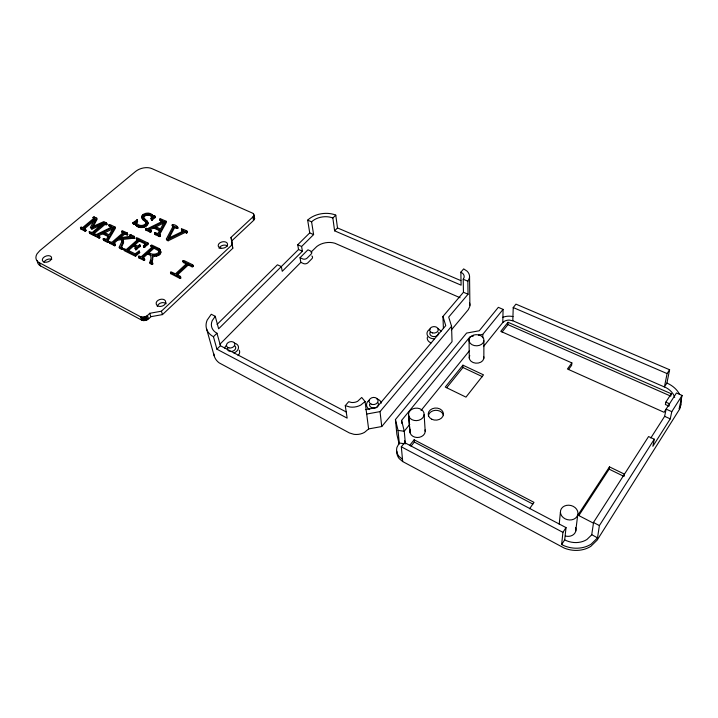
<?xml version="1.0" encoding="UTF-8"?>
<svg xmlns="http://www.w3.org/2000/svg" width="718" height="718" viewBox="0 0 718 718"><rect width="100%" height="100%" fill="white"/><g stroke="black" fill="none" stroke-linecap="round" stroke-linejoin="round"><path stroke-width="1.08" d="M482.783 337.639L482.783 334.364L503.076 309.395L498.328 307.34L479.229 330.783L466.601 333.071L395.43 419.563L396.892 434.471L399.208 444.173M483.851 358.3L483.896 340.879A7.476 5.582 0.3 0 0 473.485 335.109A7.476 5.582 0.3 0 0 472.031 344.712A7.476 5.582 0.3 0 0 483.896 340.879M502.788 322.579L503.076 309.395M507.949 324.635L508.012 322.274L671.258 393.76L670.765 396.13L507.949 324.635L502.035 332.048M137.237 220.076L136.178 221.7L136.51 223.469L137.596 221.207L137.03 219.78L132.965 222.795L133.701 223.145L134.831 222.338C135.208 228.746 145.583 229.302 147.926 223.926C148.823 219.986 142.092 219.205 143.421 215.678C145.844 212.806 151.956 213.659 152.252 217.859L151.121 215.265M147.926 223.926L147.594 221.898M512.805 320.766L513.226 307.546L515.964 304.145L669.607 369.752L666.914 383.053L664.437 386.858L667.094 373.584L669.607 369.752M121.71 246.875L123.559 242.693L122.886 239.426L134.544 238.116L133.997 236.249L130.461 234.687L129.743 235.316L130.12 236.446L129.931 234.921M129.743 235.316L131.214 236.186L118.506 237.963L124.402 232.874L124.788 234.005L127.741 234.804L127.176 232.928L122.455 230.801L121.737 231.411L123.424 232.399L111.945 242.28L109.495 241.724L109.692 243.249L114.79 245.789L115.517 245.161L115.122 244.03L112.932 242.774L117.249 239.049L120.965 238.52L121.872 241.436L119.197 247.207L119.583 248.338L122.123 249.442L122.85 248.805L122.464 247.674L120.839 246.705L123.173 241.562L122.509 238.295L133.656 237.218L134.374 236.59M152.252 254.962L152.36 258.345L151.363 261.873L152.539 262.626L152.898 263.766L152.18 264.412L150.17 263.587L149.802 262.447L151.022 258.292L150.448 254.432L147.208 252.835L142.182 257.304L144.462 258.606L144.83 259.745L144.103 260.392L139.202 258.121L138.439 256.622L139.166 255.976L141.159 256.802L152.62 246.615L150.861 245.601L151.579 244.964L159.145 248.563L160.177 249.765L160.85 252.467L159.576 254.746L156.677 256.129L152.611 256.102L152.252 254.962C155.357 255.725 160.814 254.585 160.437 250.501M152.611 256.102L152.719 259.485L151.974 262.124M508.012 322.274L500.769 331.339L571.86 362.913L571.636 365.282L568.476 369.617M559.205 524.23L560.417 512.185M624.175 475.666L624.436 474.14L609.474 466.871L577.927 515.12L593.14 522.991L648.569 436.544L654.295 439.192L599.395 525.567L597.52 537.89L591.147 544.145A26.862 22.312 14.7 0 1 564.545 545.922L561.629 544.567L562.921 532.343L566.035 527.604L404.656 442.647L401.317 446.802L402.708 461.566L564.303 548.112A26.79 22.276 14.8 0 0 590.824 546.335L597.188 540.089L679.686 409A24.977 18.533 12 0 0 680.727 404.234M566.035 527.604L564.689 539.864L561.629 544.567M575.71 531.266L577.73 514.833A8.84 7.306 13.4 0 0 566.556 505.373A8.84 7.306 13.4 0 0 563.244 517.579A8.84 7.306 13.4 0 0 577.73 514.833M37.327 260.544A12.78 8.113 -19.6 0 0 40.585 265.938L141.572 320.075C144.991 321.736 148.716 319.313 150.843 316.692L162.492 314.592L232.758 248.338L231.824 240.826L253.589 220.435L254.63 218.452L253.768 216.639M232.758 248.338L231.016 237.389L252.862 216.989L253.849 215.418L253.364 213.497L151.839 168.595A11.829 7.252 -14.8 0 0 135.549 171.485L39.885 250.582L37.049 253.795A12.825 8.113 -19.6 0 0 39.158 262.6L40.585 265.938M593.589 522.354L591.704 534.847L586.911 539.505A20.355 16.9 14.7 0 1 566.825 540.86L564.492 539.783M578.87 515.488L609.124 469.159L609.474 466.871M157.242 306.353C158.274 302.87 163.498 301.327 166.253 303.732M142.173 217.303C141.41 220.507 146.616 221.009 146.571 223.926C146.669 220.049 138.098 217.464 143.797 214.09C146.858 212.268 152.512 212.734 153.392 216.791L152.575 214.924M151.471 216.405C149.335 214.368 143.492 214.646 143.483 218.29L143.044 216.656M654.295 439.192L652.868 446.309L670.244 418.863L671.788 411.656L682.1 395.438L676.455 392.979L664.06 412.294L567.426 368.989L571.86 362.913M671.258 393.76L665.855 402.152L665.371 404.512L669.023 406.137M650.795 438.007L664.635 416.332L666.125 409.134L671.788 411.656M669.185 405.347L669.517 403.776L665.855 402.152M682.1 395.438L679.174 408.65L680.215 406.63A25.049 18.551 11.9 0 0 681.122 399.396M150.17 263.587L151.076 260.463M182.857 261.181L186.886 263.309L175.47 273.845L171.189 271.898L170.462 272.562L170.812 273.702L179.554 278.225L180.748 278.135L180.182 276.188L176.529 274.375L187.945 263.829L188.269 264.969L191.912 266.746L193.277 266.234L192.541 264.727L184.212 260.67L183.036 260.769L183.18 262.321L186.303 264.009M193.097 266.656L192.954 265.095M180.748 278.135L180.595 276.565M170.812 273.702L170.651 272.14M146.212 222.786C144.462 226.646 137.506 226.296 136.142 222.329M144.462 258.606L143.097 259.108L138.439 256.622M152.539 262.626L151.812 263.282L149.802 262.447M166.037 221.207L158.911 234.14L160.078 234.858L160.428 235.989L159.719 236.617L155.357 234.687L154.612 233.197L155.321 232.578L157.87 233.637L159.899 229.957L153.329 226.834L148.554 229.186L150.843 230.442L151.193 231.582L150.493 232.192L146.167 230.281L145.431 228.809L146.14 228.189L147.522 228.692L163.031 221.045L159.71 219.331L160.401 218.73L166.037 221.207L166.37 222.347L159.252 235.271M154.962 234.337L155.671 233.718M160.078 234.858L158.759 235.342L154.612 233.197M151.256 245.951L151.606 247.091L151.22 246.732L151.929 246.103M162.385 221.727L160.428 220.803L160.231 220.094M145.431 228.809L149.523 230.927L150.843 230.442M138.816 257.753L138.637 256.218M145.79 229.939L145.619 228.423M119.197 247.207L121.737 248.311L122.464 247.674M138.879 239.929L139.247 241.06L134.275 245.421L133.907 244.291L138.879 239.929L146.077 243.429L143.394 245.969L143.977 247.432L148.393 244.219L148.034 243.079L137.497 237.954L136.357 238.044L136.914 239.92L136.725 239.184M127.553 233.278L126.835 233.897L124.402 232.874M136.528 239.57L136.357 238.044M134.984 223.307C137.488 227.732 145.422 227.435 147.567 222.795M133.907 244.291L137.497 246.05L139.723 244.784L140.306 246.238L135.684 249.801L135.092 248.338L136.537 246.893L132.947 245.125L127.418 249.972L135.146 253.813L139.139 250.968L139.732 252.431L135.558 256.299L124.492 250.788L123.927 248.904L126.413 249.478L137.883 239.435L136.16 238.439M109.289 242.119L113.776 244.515L115.122 244.03M124.115 250.429L123.927 248.904M121.934 231.025L122.491 232.883L122.311 232.156M111.541 227.543L109.289 226.287L109.091 224.779L110.213 224.68L115.068 227.05L107.377 240.009L108.894 241.858L107.556 242.352L103.939 240.548L103.168 239.067L103.895 238.448L106.363 239.507L108.562 235.818L102.207 232.677L97.361 235.037L99.569 236.294L99.973 237.425L99.246 238.044L95.063 236.123L93.977 233.35L93.178 232.955L104.666 223.253L105.869 223.684L106.578 223.074L103.868 221.602L92.048 226.816L96.724 218.128L93.816 216.863L93.098 217.464L93.861 218.918M103.572 240.198L103.365 238.672M109.692 243.249L110.419 242.621M104.666 223.253L105.061 224.384L106.255 224.806L106.973 224.204L106.578 223.074M108.499 240.736L107.162 241.221L103.168 239.067M94.758 234.822L93.421 235.298L89.903 233.547L89.328 231.69L92.218 232.479L103.706 222.786L91.5 228.001L90.405 227.471L94.991 218.541L83.503 228.153L85.604 229.356L85.819 230.864L84.697 230.954L81.206 229.221L80.443 227.759L81.17 227.148L82.561 227.678L94.049 218.084L93.098 217.464M109.289 226.287L109.091 224.779M89.535 233.206L90.262 232.596M99.569 236.294L98.24 236.778L94.291 234.651L95.018 234.032L96.365 234.544L112.107 226.879L108.894 225.156M174.33 226.341L167.958 238.457L183.808 230.783C175.03 225.587 193.187 232.991 184.885 231.286L167.788 239.659L166.37 238.977L173.289 225.847L172.185 225.264L172.984 224.519C177.346 224.905 179.671 229.168 174.33 226.341L174.662 227.48L168.784 238.663M93.502 218.586L93.304 217.087M80.443 227.759L84.284 229.832L85.604 229.356M92.972 226.978L97.127 219.25L96.724 218.128M80.856 228.88L81.592 228.27L81.17 227.148M164.44 221.7L160.455 228.952L154.639 226.197L164.063 221.53L164.772 222.84L164.063 221.53M113.462 227.543L109.154 234.813L103.536 232.04L113.103 227.364L113.848 228.674L113.103 227.364M108.894 241.858L107.772 241.14L115.454 228.171L115.068 227.05M181.95 230.272L182.184 231.008L181.627 229.132M172.616 225.901L173.612 226.987M213.838 353.857A21.675 16.002 -14.7 0 0 219.214 362.895L349.424 432.954L353.929 434.327A13.911 11.174 -7.8 0 0 364.484 432.398L368.612 428.933L381.743 426.528L452.035 341.66L451.559 326.268L448.705 317.087L468.037 294.236L467.858 281.223L469.401 278.063A13.247 9.388 -1.8 0 0 467.023 271.117L463.675 268.891L460.848 272.158L462.679 273.387A7.871 5.582 -1.8 0 1 464.07 277.525L463.227 279.248L463.46 292.262L442.943 316.441L443.41 328.422M395.43 419.563L398.041 430.405L399.253 443.006L396.883 447.502A14.396 11.829 -3 0 0 398.975 456.361L402.493 459.323M153.042 215.651L153.293 216.486L154.711 215.912L155.267 217.357L151.992 220.211L150.906 218.748L151.758 216.163M151.534 219.448L151.462 220.175M184.885 231.286L185.199 232.426L186.456 232.937L187.317 232.444L186.922 231.052M219.914 344.236L300.842 262.366L300.034 257.717L307.932 249.819L310.508 250.968A3.267 2.253 -9.3 0 1 311.127 254.1L307.178 258.058A3.276 2.271 -9.6 0 1 302.61 258.884L300.034 257.717M529.579 508.757L533.986 502.349L414.142 439.793L409.529 445.564M174.662 227.48C175.686 228.62 179.078 229.204 177.525 226.655M135.46 249.469L135.819 248.984M135.558 256.299L135.181 255.168L139.005 251.785L139.139 250.968M143.753 247.109L144.112 246.624M135.092 248.338L136.447 248.347L139.938 245.107M150.906 218.748L152.225 218.73L154.926 216.217M134.831 222.338L135.19 223.469L134.069 224.276L133.333 223.926L133.315 222.329M591.811 534.704L597.52 537.89M411.037 446.165L414.322 442.046L414.142 439.793M483.447 346.606L502.564 322.786L504.521 321.224A7.934 5.825 1.9 0 1 509.331 320.093L513.137 320.865L666.331 387.801A18.973 14.055 11.9 0 1 674.696 397.368M446.722 387.693L462.975 367.508L462.93 365.175L483.492 374.85L465.973 397.126L445.277 387.065L462.93 365.175M404.162 431.321L409.79 424.383M421.035 410.49L469.563 350.599M401.892 423.566L401.604 420.407L470.11 336.661L473.279 336.087M451.335 329.975L468.244 309.754L469.734 306.613A12.879 9.361 -1.4 0 0 469.536 302.96M366.683 414.053L380.037 411.611L451.559 326.268M365.067 401.533L360.795 405.042A14.351 11.264 -7.9 0 1 349.908 407.025L345.268 405.661L348.706 401.685L351.246 402.43A8.526 6.695 -7.9 0 0 357.699 401.254L361.71 397.467L365.067 401.533L368.612 428.933M345.268 405.661L347.162 418.136L216.917 349.19L213.452 336.724L211.577 335.566A22.303 16.056 -14.4 0 1 207.197 320.075L211.263 314.26L215.247 316.288L212.214 320.677A16.9 12.17 -14.4 0 0 215.579 332.389L216.962 333.233L220.498 345.789L346.255 411.97M216.917 349.19L220.372 345.717M460.848 272.158L461.109 285.172L334.606 230.837L337.496 227.929L335.773 215.122L333.735 214.395A20.642 13.929 -8.4 0 0 309.261 218.775L307.672 220.148L309.727 232.901L297.719 244.766L298.544 249.487L281.474 266.423M310.975 252.189L316.782 246.516A15.266 10.564 -8.4 0 1 334.92 243.258L460.085 297.737M307.672 220.148L311.594 221.835L313.604 234.598L301.596 246.498L302.404 251.219L282.246 271.305L281.339 266.593L277.435 264.789L217.078 324.419M281.339 266.593L218.631 328.799L215.247 316.288M213.452 336.724L216.962 333.233M334.606 230.837L332.847 218.03L335.773 215.122M39.158 262.6L140.405 316.701C143.833 318.352 147.567 315.938 149.703 313.308L161.397 311.208L231.941 244.901M176.87 275.515L188.269 264.969M142.55 258.444L147.576 253.966L147.208 252.835M149.308 252.413L153.993 248.249L153.634 247.109L148.168 251.973C153.76 257.699 166.118 250.932 153.634 247.109M143.394 245.969L144.758 245.978L148.034 243.079M132.947 245.125L133.315 246.265L127.795 251.103L127.418 249.972M311.594 221.835L312.761 220.821A15.643 10.555 -8.4 0 1 331.348 217.491L332.847 218.03M113.327 243.905L117.635 240.18L121.351 239.65L122.257 242.567L121.872 241.436M119.735 238.367L124.788 234.005M105.061 224.384L93.591 234.086L94.39 234.481M84.742 228.584L95.395 219.672M154.98 227.337L164.404 222.67M148.904 230.325L153.67 227.974L159.306 230.649M103.939 233.171L113.489 228.495M166.37 238.977L166.702 240.117L168.12 240.799L185.199 232.426M98.734 235.692L102.602 233.808L108.957 236.949M170.462 272.562L179.213 277.085L180.406 276.995M187.945 263.829L191.589 265.606L192.783 265.507M90.405 227.471L91.904 229.132L101.902 224.707M89.122 232.076L93.008 234.176L94.148 234.086L93.977 233.35M478.565 335.126L482.783 334.364M365.417 409.619L376.672 407.564L445.743 325.604L442.943 316.441M136.869 220.884L137.596 221.207M154.532 217.007L155.267 217.357M138.978 252.063L139.732 252.431M139.552 245.87L140.306 246.238M398.041 430.405L404.27 431.267L405.392 443.877L404.602 440.628M399.253 443.006L404.369 443.733M513.011 316.584L511.054 316.27A13.355 9.81 1.9 0 0 502.708 317.365M513.226 307.546L667.094 373.584M463.227 279.248L467.858 281.223M337.496 227.929L460.821 280.594M463.46 292.262L468.037 294.236M309.727 232.901L313.604 234.598M297.719 244.766L301.596 246.498M298.544 249.487L302.404 251.219M664.635 416.332L670.244 418.863M300.842 262.366L303.409 263.533A3.258 2.271 -9.6 0 0 307.959 262.716L311.881 258.758A3.249 2.253 -9.3 0 0 311.863 255.994M462.975 367.508L482.514 376.717M609.124 469.159L624.041 476.429M139.247 241.06L146.436 244.569M153.993 248.249L158.768 250.833L159.441 252.512L158.992 250.744M133.315 246.265L136.007 247.584M147.576 253.966L150.816 255.563L150.448 254.432M666.914 383.053L669.499 384.327A25.049 18.551 11.9 0 1 679.614 394.496M135.181 255.168L123.729 249.299M593.481 522.507L599.395 525.567M414.322 442.046L532.846 504.063M401.317 446.802L562.921 532.343M158.714 249.236L160.787 251.641M186.904 231.959L187.317 232.444M177.525 227.57L177.92 228.037M402.708 461.566L399.199 458.605A14.36 11.82 -3 0 1 396.857 451.281M151.193 231.582L150.466 230.101M134.742 237.73L133.997 236.249M106.973 224.204L106.21 222.742M86.016 230.478L85.254 229.015M146.813 221.377L147.953 223.038M80.649 227.373L81.071 228.503M80.793 228.091L81.206 229.221M84.284 229.832L84.697 230.954M85.397 229.742L85.819 230.864M84.877 229.966L85.289 231.088M89.328 231.69L89.741 232.82M89.49 232.426L89.903 233.547M91.5 228.001L91.904 229.132M93.618 234.319L94.022 235.441M93.008 234.176L93.421 235.298M94.498 234.265L95.063 236.123M98.842 236.913L99.246 238.044M98.24 236.778L98.644 237.909M99.21 235.953L99.775 237.811M103.545 239.417L103.939 240.548M94.408 216.998L94.812 218.119M104.514 238.591L104.909 239.713M102.207 232.677L102.602 233.808M108.131 240.386L108.696 242.253M107.377 240.009L107.772 241.14M107.772 241.356L108.167 242.487M107.162 241.221L107.556 242.352M109.495 241.724L110.06 243.59M106.39 223.46L106.776 224.59M105.869 223.684L106.255 224.806M105.259 223.549L105.654 224.671M140.405 316.701L141.572 320.075M114.925 244.425L115.32 245.556M114.395 244.659L114.79 245.789M113.776 244.515L114.171 245.646M142.667 317.23L143.824 320.614M142.038 317.194L143.205 320.569M141.455 317.087L142.622 320.461M109.262 225.497L109.648 226.619M117.249 239.049L117.635 240.18M143.959 317.123L145.117 320.506M143.304 317.212L144.471 320.587M145.853 316.503L147.002 319.887M122.266 248.078L122.652 249.209M145.242 316.773L146.391 320.147M121.737 248.311L122.123 249.442M121.109 248.159L121.495 249.29M144.605 316.979L145.763 320.354M121.557 239.372L121.943 240.503M147.432 315.435L148.581 318.81M121.854 240.351L122.239 241.481M120.965 238.52L121.351 239.65M146.427 316.189L147.576 319.573M122.509 238.295L123.631 241.499M123.173 241.562L123.559 242.693M149.703 313.308L150.843 316.692M121.737 231.411L122.123 232.542M127.176 232.928L127.741 234.804M126.835 233.897L127.212 235.028M126.215 233.754L126.592 234.885M130.129 235.657L130.505 236.796M136.447 248.347L136.824 249.478M132.642 236.886L133.009 238.017M138.825 256.981L139.202 258.121M135.846 248.706L136.214 249.846M131.08 234.831L131.457 235.962M135.307 248.67L135.684 249.801M134.176 236.985L134.544 238.116M139.005 251.785L139.373 252.924M133.656 237.218L134.024 238.349M133.036 237.075L133.413 238.214M143.735 259.261L144.103 260.392M143.097 259.108L143.465 260.239M133.701 223.145L134.069 224.276M133.18 223.101L133.539 224.24M132.965 222.795L133.333 223.926M161.397 311.208L162.492 314.592M139.723 244.784L140.091 245.915M144.058 258.247L144.641 260.158M139.579 245.592L139.947 246.723M143.609 246.292L143.977 247.432M136.267 224.949L136.626 226.08M135.469 224.178L135.828 225.317M134.293 222.795L134.661 223.926M137.03 219.78L137.389 220.92M136.95 220.507L137.317 221.638M138.412 226.026L138.771 227.157M144.758 245.978L145.117 247.118M136.447 221.099L136.815 222.23M136.178 221.7L136.546 222.84M137.389 225.614L137.748 226.744M144.147 246.337L144.515 247.477M152.144 262.258L152.71 264.17M140.602 226.421L140.961 227.561M151.812 263.282L152.18 264.412M139.48 226.296L139.848 227.427M151.184 263.129L151.543 264.269M143.044 226.233L143.403 227.364M152.512 256.532L152.871 257.663M141.769 226.412L142.128 227.543M142.622 218.667L142.981 219.798M145.808 229.15L146.167 230.281M150.861 245.601L151.22 246.732M141.697 216.89L142.227 218.739M144.219 225.874L144.578 227.014M143.421 215.678L143.779 216.818M146.266 224.626L146.616 225.766M142.927 214.727L143.277 215.858M143.142 216.172L143.492 217.303M143.762 218.066L144.112 219.196M142.227 215.445L142.586 216.585M145.296 225.344L145.646 226.475M154.433 255.159L154.783 256.29M145.296 214.359L145.655 215.499M147.208 221.027L147.558 222.158M150.143 231.061L150.493 232.192M144.551 214.718L144.91 215.849M149.523 230.927L149.874 232.058M147.127 223.702L147.477 224.842M145.88 221.431L146.553 223.253M156.318 254.989L156.677 256.129M143.887 215.203L144.237 216.333M145.072 219.169L145.431 220.3M147.028 214.018L147.369 215.149M159.225 253.607L159.576 254.746M146.122 214.126L146.472 215.265M150.663 230.828L151.013 231.968M157.915 254.477L158.274 255.617M160.5 251.327L160.85 252.467M154.801 232.811L155.357 234.687M159.746 249.119L160.096 250.259M148.608 214.108L148.958 215.247M159.145 248.563L159.486 249.702M160.32 252.126L160.67 253.266M159.899 252.88L160.24 254.019M158.418 249.693L158.768 250.833M152.225 218.73L152.575 219.87M151.642 219.071L151.992 220.211M150.071 214.574L150.412 215.714M153.329 226.834L153.67 227.974M160.177 249.765L160.527 250.905M153.598 216.217L153.939 217.348M159.378 235.477L159.719 236.617M158.759 235.342L159.1 236.482M159.899 229.957L160.24 231.097M154.711 215.912L155.052 217.051M154.585 216.674L154.926 217.814M159.692 234.508L160.24 236.384M159.89 218.954L160.428 220.803M159.71 219.331L160.051 220.471M167.788 239.659L168.12 240.799M179.868 277.238L180.209 278.378M183.036 260.769L183.593 262.689M172.293 224.761L172.832 226.619M172.132 225.012L172.517 226.403M176.278 227.247L176.601 228.396M206.479 328.575L214.215 355.922M177.202 226.43L177.741 228.297M177.104 227.346L177.427 228.486M176.736 227.391L177.059 228.53M192.244 265.75L192.568 266.899M181.474 229.383L181.851 230.774M191.589 265.606L191.912 266.746M186.824 231.564L187.138 232.704M186.509 231.743L186.824 232.892M186.142 231.797L186.456 232.937M185.666 231.645L185.98 232.794M401.604 420.407L404.27 431.267M231.016 237.389L231.824 240.826M253.364 213.497L254.091 216.944M253.714 215.822L254.432 219.268M253.499 216.226L254.226 219.672M252.862 216.989L253.589 220.435M253.616 213.838L254.63 218.452M253.849 215.418L254.567 218.864M135.19 223.469L135.352 224.438M380.037 411.611L381.743 426.528M408.65 415.749L410.041 432.64M408.506 414.124L409.906 431.024M424.123 414.573A7.826 6.247 -2.9 0 1 412.042 419.698A7.826 6.247 -2.9 0 1 412.769 408.874A7.826 6.247 -2.9 0 1 424.123 414.573L425.218 431.5M469.051 339.533L469.294 358.381M469.554 276.834L469.886 305.383M219.107 248.392A4.766 3.213 -13.1 0 1 222.751 245.35A4.766 3.213 -13.1 0 1 227.597 246.086M43.942 262.267A4.811 3.06 -19.8 0 1 51.768 259.449M434.489 338.743A7.18 5.358 -2.4 0 1 427.309 335.162A7.18 5.358 -2.4 0 1 430.261 328.97M437.397 328.566A7.18 5.358 -2.4 0 1 440.96 331.608M438.339 332.613A4.308 3.213 -2.4 0 1 437.038 335.701A4.308 3.213 -2.4 0 1 432.819 336.464L431.805 336.132A4.308 3.213 -2.4 0 1 430.522 331.707M431.096 342.917A7.144 5.349 -2.4 0 1 427.398 337.074M369.662 409.547A7.521 5.959 -6.3 0 1 369.16 400.106M376.51 398.759A7.521 5.959 -6.3 0 1 381.348 403.103M378.036 402.771A4.514 3.572 -6.3 0 1 374.76 407.959A4.514 3.572 -6.3 0 1 369.483 404.333M234.499 343.15A7.063 5.205 -14.9 0 1 238.502 347.709A7.063 5.205 -14.9 0 1 233.915 352.969M224.707 348.122A7.063 5.205 -14.9 0 1 226.251 345.475M234.974 346.049A4.236 3.123 -14.9 0 1 234.741 349.935A4.236 3.123 -14.9 0 1 229.769 351.344M228.845 351.003A4.236 3.123 -14.9 0 1 228.118 350.474M227.615 349.792A4.236 3.123 -14.9 0 1 227.444 348.176M239.256 350.267A7.036 5.197 -14.9 0 1 238.053 355.616M575.531 527.47A8.661 7.225 14.5 0 1 573.628 534.47A8.661 7.225 14.5 0 1 565.398 535.996M425.065 429.885A7.674 6.211 -2.6 0 1 417.113 437.504A7.674 6.211 -2.6 0 1 410.283 429.436M483.815 356.846A7.342 5.564 0.6 0 1 475.702 363.155A7.342 5.564 0.6 0 1 469.76 355.527M428.377 416.126A7.584 6.058 -1.3 0 1 435.305 410.337A7.584 6.058 -1.3 0 1 443.338 414.986M165.777 302.646C164.978 306.99 155.878 308.282 156.129 302.969C156.964 298.652 165.984 297.36 165.777 302.646M432.64 332.919L431.617 332.578A4.326 3.213 -2.5 0 1 431.662 327.148A4.326 3.213 -2.5 0 1 438.249 329.347A4.326 3.213 -2.5 0 1 432.64 332.919M220.875 248.186A4.784 3.213 -13.1 0 0 227.588 244.138A4.784 3.213 -13.1 0 0 220.211 242.639A4.784 3.213 -13.1 0 0 220.875 248.186M44.516 262.16A4.829 3.06 -19.7 0 0 51.642 258.121A4.829 3.06 -19.7 0 0 44.785 256.613A4.829 3.06 -19.7 0 0 44.516 262.16M228.871 347.898A4.254 3.123 -14.8 0 0 234.822 344.057A4.254 3.123 -14.8 0 0 228.243 342.495A4.254 3.123 -14.8 0 0 228.871 347.898M370.982 404.054A4.532 3.581 -6.3 0 0 378.054 401.111A4.532 3.581 -6.3 0 0 371.628 397.835A4.532 3.581 -6.3 0 0 370.982 404.054M431.76 419.24A7.602 6.058 -1.3 0 0 443.419 414.268A7.602 6.058 -1.3 0 0 432.299 408.739A7.602 6.058 -1.3 0 0 431.76 419.24"/></g></svg>
